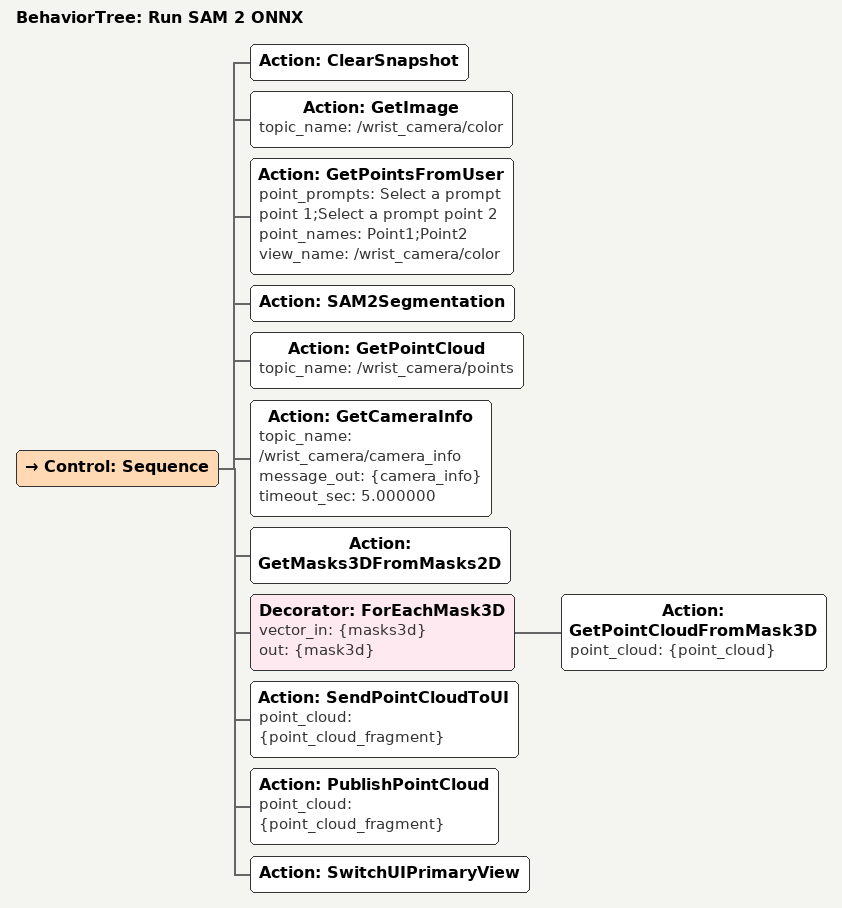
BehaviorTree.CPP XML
<?xml version="1.0" encoding="utf-8"?>
<root BTCPP_format="4" main_tree_to_execute="Run SAM 2 ONNX">
  <BehaviorTree ID="Run SAM 2 ONNX" _description="Captures a point cloud and and filters it to only include points of a segmented object.     The user is prompted to select the object to be segment using clicked points.">
    <Control ID="Sequence">
      <Action ID="ClearSnapshot"/>
      <Action ID="GetImage" topic_name="/wrist_camera/color"/>
      <Action ID="GetPointsFromUser" point_prompts="Select a prompt point 1;Select a prompt point 2" point_names="Point1;Point2" view_name="/wrist_camera/color"/>
      <Action ID="SAM2Segmentation"/>
      <Action ID="GetPointCloud" topic_name="/wrist_camera/points"/>
      <Action ID="GetCameraInfo" topic_name="/wrist_camera/camera_info" message_out="{camera_info}" timeout_sec="5.000000"/>
      <Action ID="GetMasks3DFromMasks2D"/>
      <Decorator ID="ForEachMask3D" vector_in="{masks3d}" out="{mask3d}">
        <Action ID="GetPointCloudFromMask3D" point_cloud="{point_cloud}"/>
      </Decorator>
      <Action ID="SendPointCloudToUI" point_cloud="{point_cloud_fragment}"/>
      <Action ID="PublishPointCloud" point_cloud="{point_cloud_fragment}"/>
      <Action ID="SwitchUIPrimaryView"/>
    </Control>
  </BehaviorTree>
</root>
